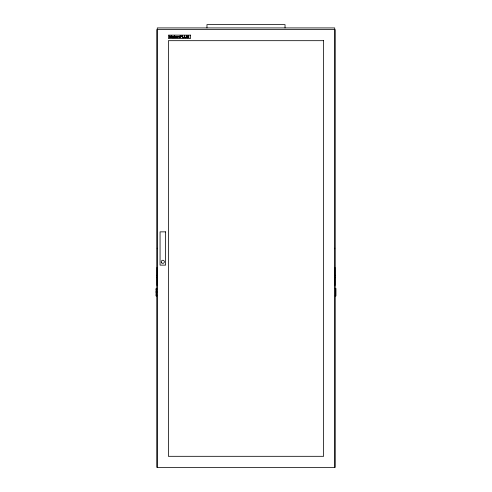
<?xml version="1.0" encoding="UTF-8"?>
<svg xmlns="http://www.w3.org/2000/svg" width="492" height="492" viewBox="0 0 492 492"><rect width="100%" height="100%" fill="white"/><g stroke="black" fill="none" stroke-linecap="round" stroke-linejoin="round"><path stroke-width="0.74" d="M157.286 248.275L156.843 248.275L156.843 29.588L335.157 29.588L335.157 248.275L334.714 248.275M157.286 248.718L156.843 248.718L156.843 467.4L335.157 467.4L335.157 248.718L334.714 248.718M156.843 275.329L157.286 275.329M334.714 275.329L335.157 275.329M156.843 277.55L157.286 277.55M334.714 277.55L335.157 277.55M156.843 288.46L156.05 288.46L156.05 295.956L156.843 295.956M335.157 288.46L335.95 288.46L335.95 295.956L335.157 295.956M156.05 289.345L156.843 289.345M156.05 291.399L156.843 291.399M156.05 292.285L156.843 292.285M156.05 295.071L156.843 295.071M334.935 267.396L334.935 285.489M334.714 467.4L334.714 27.927L157.286 27.927L157.286 467.4M285.034 27.927L285.034 24.6L206.966 24.6L206.966 27.927M157.065 267.396L157.065 285.489M175.816 37.011L175.552 37.472L174.672 37.466C174.02 36.519 175.81 36.057 175.816 37.011M186.554 37.011C186.204 38.585 183.252 37.552 184.34 35.836L184.746 35.836C183.559 38.05 187.335 38.05 186.148 35.836L186.554 35.836L186.554 37.011M176.21 36.992L175.257 37.761A1.531 1.531 0 0 1 174.672 37.656L174.285 37.718L174.285 35.75L174.672 35.75C174.156 37.023 176.277 35.621 176.21 36.992M181.892 36.402L180.367 37.017L180.367 37.718L179.955 37.718L179.955 35.836L181.37 35.898L181.892 36.402M187.028 36.23L188.651 37.22L186.991 37.607A3.223 3.223 0 0 0 187.993 37.755L188.793 37.583L189.039 37.023L187.477 36.193L188.953 35.922L187.028 36.23M171.936 37.171L172.341 37.724L173.744 37.718L173.356 36.328L172.102 36.334L173.356 36.789L171.936 37.171M181.468 36.408L180.367 36.802L180.367 36.051L181.468 36.408M172.335 37.201L172.92 37.527L173.356 36.98L172.335 37.201M170.214 36.845L170.035 37.718L169.623 37.718L169.623 35.836L170.035 35.836L170.035 36.703L171.782 35.836L170.515 36.679L171.856 37.718L170.214 36.845M178.135 36.377L177.575 36.303L177.575 37.718L177.963 37.718L177.963 36.666L178.559 36.494L178.983 36.734L178.996 37.718L179.383 37.718L179.279 36.482L178.135 36.377M190.552 35.135L168.375 35.135L168.375 38.462L190.552 38.462L190.552 35.135M182.686 35.836L182.28 35.836L182.28 37.718L184.057 37.718L182.686 37.497L182.686 35.836M177.009 36.303L176.622 36.303L176.622 37.718L177.009 37.718L177.009 36.303M323.625 40.682L168.375 40.682L168.375 456.312L323.625 456.312L323.625 40.682M165.601 231.861L160.06 231.861L160.06 265.127L165.601 265.127L165.601 231.861M161.733 262.9A1.55 1.55 0 0 0 164.328 262.205A1.55 1.55 0 0 0 162.428 260.305A1.55 1.55 0 0 0 161.733 262.9"/></g></svg>
